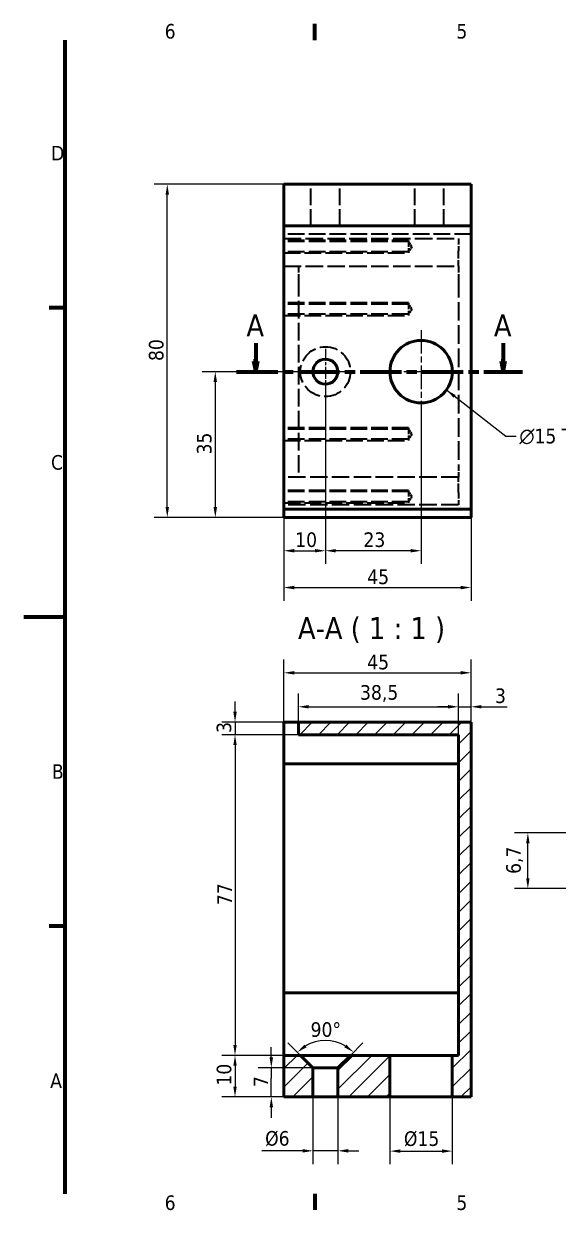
# Model space of a CAD drawing. Header units: millimetres. Extents: x 0 to 575, y 0 to 297.
# Drawn here: x 0 to 128.5, y 6 to 291 of the extents above; entities that cross this region are included whole.
import ezdxf

# ---------------------------------------------------------------- set-up
doc = ezdxf.new("R2010")
doc.units = ezdxf.units.MM
doc.linetypes.add('CHAIN', pattern=[0.3543, 0.2362, -0.0295, 0.0591, -0.0295])
doc.linetypes.add('DASHED', pattern=[0.2068, 0.1655, -0.0413])
for name, color, linetype, lineweight in [('Border (ISO)', 7, 'Continuous', 70), ('Center Mark (ISO)', 7, 'Continuous', 25), ('Dimension (ISO)', 7, 'Continuous', 25), ('Hatch (ISO)', 7, 'Continuous', 18), ('Hidden (ISO)', 7, 'DASHED', 35), ('Section Line (ISO)', 7, 'CHAIN', 70), ('Symbol (ISO)', 7, 'Continuous', 25), ('Visible (ISO)', 7, 'Continuous', 50)]:
    doc.layers.add(name, color=color, linetype=linetype, lineweight=lineweight)
doc.styles.add('Label Text (ISO)', font='tahoma.ttf')
doc.styles.add('Note Text (ISO)', font='tahoma.ttf')
doc.dimstyles.new('Default - Method 1b (ISO)', dxfattribs={"dimtxt": 3.5, "dimasz": 2.5, "dimexe": 3.175, "dimexo": 0, "dimgap": 0.762, "dimtad": 1, "dimtoh": 1, "dimrnd": 1e-08, "dimtxsty": 'Note Text (ISO)', "dimcen": 0.09, "dimdle": 10, "dimclrd": 256, "dimclre": 256, "dimclrt": 256, "dimazin": 2, "dimtfac": 1, "dimtmove": 0, "dimatfit": 3, "dimfxl": 0, "dimtolj": 1, "dimlwd": -1, "dimlwe": -1, "dimarcsym": 0})
doc.dimstyles.new('Default - Method 1b (ISO)$7', dxfattribs={"dimtxt": 3.5, "dimasz": 2.5, "dimexe": 3.175, "dimexo": 0, "dimgap": 0.762, "dimtad": 1, "dimtoh": 1, "dimrnd": 1e-08, "dimtxsty": 'Note Text (ISO)', "dimcen": 0.09, "dimdle": 10, "dimclrd": 256, "dimclre": 256, "dimclrt": 256, "dimazin": 2, "dimtfac": 1, "dimtmove": 0, "dimatfit": 3, "dimfxl": 0, "dimtolj": 1, "dimlwd": -1, "dimlwe": -1, "dimarcsym": 0})

# ---------------------------------------------------------------- blocks, each defined once
blk = doc.blocks.new('Borders Default Border')
at = {"layer": 'Border (ISO)'}
for p, q in [((70, 287), (70, 290.9)), ((10, 222.75), (6.1, 222.75)), ((10, 74.25), (6.1, 74.25)), ((70, 10), (70, 6.1))]:
    blk.add_line(p, q, dxfattribs=at)
at = {"layer": 'Border (ISO)', "flags": 128}
for points in [[(10, 10), (10, 287)], [(0, 148.5), (10, 148.5)]]:
    blk.add_lwpolyline(points, dxfattribs=at)
at = {"layer": 'Border (ISO)', "char_height": 3.5, "attachment_point": 7, "style": 'Note Text (ISO)'}
for s, insert in [('6', (33.88, 287.33)), ('5', (103.98, 287.33)), ('D', (6.57, 258.13)), ('C', (6.56, 183.81)), ('B', (6.78, 109.63)), ('A', (6.36, 35.38)), ('6', (33.88, 6.03)), ('5', (103.98, 6.03))]:
    blk.add_mtext(s, dxfattribs=dict(at, insert=insert))
blk = doc.blocks.new('2dTransSection0')
at = {"layer": 'Section Line (ISO)', "linetype": 'Continuous'}
for p, q in [((55.75, 214.22), (55.75, 209.9)), ((115.23, 214.22), (115.23, 209.9)), ((55.25, 209.9), (55.75, 207.4)), ((56.25, 209.9), (55.25, 209.9)), ((55.75, 209.9), (55.75, 207.4)), ((55.75, 207.4), (56.25, 209.9)), ((114.73, 209.9), (115.23, 207.4)), ((115.73, 209.9), (114.73, 209.9)), ((115.23, 209.9), (115.23, 207.4)), ((115.23, 207.4), (115.73, 209.9))]:
    blk.add_line(p, q, dxfattribs=at)
at = {"layer": 'Section Line (ISO)', "linetype": 'CHAIN', "ltscale": 41.967747}
blk.add_line((51.12, 207.4), (119.87, 207.4), dxfattribs=at)
at = {"layer": 'Section Line (ISO)', "linetype": 'Continuous', "lineweight": 140}
for p, q in [((51.12, 207.4), (60.39, 207.4)), ((110.6, 207.4), (119.87, 207.4))]:
    blk.add_line(p, q, dxfattribs=at)
at = {"layer": 'Section Line (ISO)', "linetype": 'Continuous', "flags": 128}
for points in [[(55.25, 209.9), (55.75, 207.4)], [(114.73, 209.9), (115.23, 207.4)]]:
    blk.add_lwpolyline(points, dxfattribs=at)
at = {"layer": 'Section Line (ISO)'}
for points in [[(55.25, 209.9), (55.75, 207.4), (56.25, 209.9), (55.25, 209.9)], [(114.73, 209.9), (115.23, 207.4), (115.73, 209.9), (114.73, 209.9)]]:
    blk.add_solid(points, dxfattribs=at)
at = {"layer": 'Section Line (ISO)', "char_height": 5.25, "attachment_point": 7, "style": 'Label Text (ISO)'}
for insert in [(53.52, 215.9), (113, 215.9)]:
    blk.add_mtext('A', dxfattribs=dict(at, insert=insert))
blk = doc.blocks.new('*D12')
at = {"layer": 'Defpoints', "color": 0}
for p in [(67, 207.4), (46.04, 172.4), (62.5, 172.4)]:
    blk.add_point(p, dxfattribs=at)
at = {"layer": 'Dimension (ISO)'}
for p, q in [((67, 207.4), (42.87, 207.4)), ((46.04, 204.9), (46.04, 174.9)), ((62.5, 172.4), (42.87, 172.4))]:
    blk.add_line(p, q, dxfattribs=at)
for points in [[(45.62, 204.9), (46.46, 204.9), (46.04, 207.4)], [(45.62, 174.9), (46.46, 174.9), (46.04, 172.4)]]:
    blk.add_solid(points, dxfattribs=at)
at = {"layer": 'Dimension (ISO)', "insert": (41.63, 187.52), "char_height": 3.5, "attachment_point": 1, "rotation": 90, "style": 'Note Text (ISO)'}
blk.add_mtext('\\A1;35', dxfattribs=at)
blk = doc.blocks.new('*D13')
at = {"layer": 'Defpoints', "color": 0}
for p in [(72.5, 201.9), (62.5, 174.4), (72.5, 164.4)]:
    blk.add_point(p, dxfattribs=at)
at = {"layer": 'Dimension (ISO)'}
for p, q in [((72.5, 201.9), (72.5, 161.23)), ((62.5, 174.4), (62.5, 161.23)), ((65, 164.4), (70, 164.4))]:
    blk.add_line(p, q, dxfattribs=at)
for points in [[(65, 164.82), (65, 163.99), (62.5, 164.4)], [(70, 164.82), (70, 163.99), (72.5, 164.4)]]:
    blk.add_solid(points, dxfattribs=at)
at = {"layer": 'Dimension (ISO)', "insert": (65.24, 168.81), "char_height": 3.5, "attachment_point": 1, "style": 'Note Text (ISO)'}
blk.add_mtext('\\A1;10', dxfattribs=at)
blk = doc.blocks.new('*D14')
at = {"layer": 'Defpoints', "color": 0}
for p in [(72.5, 201.9), (95.5, 197.4), (72.5, 164.4)]:
    blk.add_point(p, dxfattribs=at)
at = {"layer": 'Dimension (ISO)'}
for p, q in [((72.5, 201.9), (72.5, 161.23)), ((95.5, 197.4), (95.5, 161.23)), ((93, 164.4), (75, 164.4))]:
    blk.add_line(p, q, dxfattribs=at)
for points in [[(75, 164.82), (75, 163.99), (72.5, 164.4)], [(93, 164.82), (93, 163.99), (95.5, 164.4)]]:
    blk.add_solid(points, dxfattribs=at)
at = {"layer": 'Dimension (ISO)', "insert": (81.64, 168.81), "char_height": 3.5, "attachment_point": 1, "style": 'Note Text (ISO)'}
blk.add_mtext('\\A1;23', dxfattribs=at)
blk = doc.blocks.new('*D15')
at = {"layer": 'Defpoints', "color": 0}
for p in [(62.5, 174.4), (107.5, 174.4), (107.5, 155.56)]:
    blk.add_point(p, dxfattribs=at)
at = {"layer": 'Dimension (ISO)'}
for p, q in [((62.5, 174.4), (62.5, 152.39)), ((107.5, 174.4), (107.5, 152.39)), ((65, 155.56), (105, 155.56))]:
    blk.add_line(p, q, dxfattribs=at)
for points in [[(65, 155.98), (65, 155.14), (62.5, 155.56)], [(105, 155.98), (105, 155.14), (107.5, 155.56)]]:
    blk.add_solid(points, dxfattribs=at)
at = {"layer": 'Dimension (ISO)', "insert": (82.55, 159.9), "char_height": 3.5, "attachment_point": 1, "style": 'Note Text (ISO)'}
blk.add_mtext('\\A1;45', dxfattribs=at)
blk = doc.blocks.new('*D16')
at = {"layer": 'Defpoints', "color": 0}
for p in [(107.5, 126.93), (107.5, 123.23), (104.5, 120.23)]:
    blk.add_point(p, dxfattribs=at)
at = {"layer": 'Dimension (ISO)'}
for p, q in [((104.5, 120.23), (104.5, 130.11)), ((107.5, 123.23), (107.5, 130.11)), ((102, 126.93), (99.5, 126.93)), ((104.5, 126.93), (107.5, 126.93)), ((110, 126.93), (116.15, 126.93))]:
    blk.add_line(p, q, dxfattribs=at)
for points in [[(102, 127.35), (102, 126.52), (104.5, 126.93)], [(110, 127.35), (110, 126.52), (107.5, 126.93)]]:
    blk.add_solid(points, dxfattribs=at)
at = {"layer": 'Dimension (ISO)', "insert": (113.26, 131.34), "char_height": 3.5, "attachment_point": 1, "style": 'Note Text (ISO)'}
blk.add_mtext('\\A1;3', dxfattribs=at)
blk = doc.blocks.new('*D17')
at = {"layer": 'Defpoints', "color": 0}
for p in [(104.5, 126.93), (66, 123.23), (104.5, 120.23)]:
    blk.add_point(p, dxfattribs=at)
at = {"layer": 'Dimension (ISO)'}
for p, q in [((66, 123.23), (66, 130.11)), ((104.5, 120.23), (104.5, 130.11)), ((68.5, 126.93), (102, 126.93))]:
    blk.add_line(p, q, dxfattribs=at)
for points in [[(68.5, 127.35), (68.5, 126.52), (66, 126.93)], [(102, 127.35), (102, 126.52), (104.5, 126.93)]]:
    blk.add_solid(points, dxfattribs=at)
at = {"layer": 'Dimension (ISO)', "insert": (80.82, 132.14), "char_height": 3.5, "attachment_point": 1, "style": 'Note Text (ISO)'}
blk.add_mtext('\\A1;38,5', dxfattribs=at)
blk = doc.blocks.new('*D18')
at = {"layer": 'Defpoints', "color": 0}
for p in [(107.5, 135.09), (107.5, 123.23), (62.5, 110.23)]:
    blk.add_point(p, dxfattribs=at)
at = {"layer": 'Dimension (ISO)'}
for p, q in [((62.5, 110.23), (62.5, 138.27)), ((107.5, 123.23), (107.5, 138.27)), ((65, 135.09), (105, 135.09))]:
    blk.add_line(p, q, dxfattribs=at)
for points in [[(65, 135.51), (65, 134.68), (62.5, 135.09)], [(105, 135.51), (105, 134.68), (107.5, 135.09)]]:
    blk.add_solid(points, dxfattribs=at)
at = {"layer": 'Dimension (ISO)', "insert": (82.55, 139.43), "char_height": 3.5, "attachment_point": 1, "style": 'Note Text (ISO)'}
blk.add_mtext('\\A1;45', dxfattribs=at)
blk = doc.blocks.new('*D19')
at = {"layer": 'Defpoints', "color": 0}
for p in [(66, 123.23), (50.78, 120.23), (66, 120.23)]:
    blk.add_point(p, dxfattribs=at)
at = {"layer": 'Dimension (ISO)'}
for p, q in [((50.78, 125.73), (50.78, 128.23)), ((66, 123.23), (47.61, 123.23)), ((50.78, 123.23), (50.78, 120.23)), ((66, 120.23), (47.61, 120.23)), ((50.78, 117.73), (50.78, 115.23))]:
    blk.add_line(p, q, dxfattribs=at)
for points in [[(50.37, 125.73), (51.2, 125.73), (50.78, 123.23)], [(50.37, 117.73), (51.2, 117.73), (50.78, 120.23)]]:
    blk.add_solid(points, dxfattribs=at)
at = {"layer": 'Dimension (ISO)', "insert": (46.37, 120.66), "char_height": 3.5, "attachment_point": 1, "rotation": 90, "style": 'Note Text (ISO)'}
blk.add_mtext('\\A1;3', dxfattribs=at)
blk = doc.blocks.new('*D20')
at = {"layer": 'Defpoints', "color": 0}
for p in [(66, 120.23), (50.78, 43.23), (78.5, 43.23)]:
    blk.add_point(p, dxfattribs=at)
at = {"layer": 'Dimension (ISO)'}
for p, q in [((66, 120.23), (47.61, 120.23)), ((50.78, 117.73), (50.78, 45.73)), ((78.5, 43.23), (47.61, 43.23))]:
    blk.add_line(p, q, dxfattribs=at)
for points in [[(50.37, 117.73), (51.2, 117.73), (50.78, 120.23)], [(50.37, 45.73), (51.2, 45.73), (50.78, 43.23)]]:
    blk.add_solid(points, dxfattribs=at)
at = {"layer": 'Dimension (ISO)', "insert": (46.52, 79.3), "char_height": 3.5, "attachment_point": 1, "rotation": 90, "style": 'Note Text (ISO)'}
blk.add_mtext('\\A1;77', dxfattribs=at)
blk = doc.blocks.new('*D21')
at = {"layer": 'Defpoints', "color": 0}
for p in [(88, 43.23), (50.78, 33.23), (88, 33.23)]:
    blk.add_point(p, dxfattribs=at)
at = {"layer": 'Dimension (ISO)'}
for p, q in [((88, 43.23), (47.61, 43.23)), ((50.78, 40.73), (50.78, 35.73)), ((88, 33.23), (47.61, 33.23))]:
    blk.add_line(p, q, dxfattribs=at)
for points in [[(50.37, 40.73), (51.2, 40.73), (50.78, 43.23)], [(50.37, 35.73), (51.2, 35.73), (50.78, 33.23)]]:
    blk.add_solid(points, dxfattribs=at)
at = {"layer": 'Dimension (ISO)', "insert": (46.38, 35.96), "char_height": 3.5, "attachment_point": 1, "rotation": 90, "style": 'Note Text (ISO)'}
blk.add_mtext('\\A1;10', dxfattribs=at)
blk = doc.blocks.new('*D22')
at = {"layer": 'Defpoints', "color": 0}
for p in [(34.5, 252.4), (62.5, 252.4), (62.5, 172.4)]:
    blk.add_point(p, dxfattribs=at)
at = {"layer": 'Dimension (ISO)'}
for p, q in [((62.5, 252.4), (31.33, 252.4)), ((34.5, 174.9), (34.5, 249.9)), ((62.5, 172.4), (31.33, 172.4))]:
    blk.add_line(p, q, dxfattribs=at)
for points in [[(34.09, 249.9), (34.92, 249.9), (34.5, 252.4)], [(34.09, 174.9), (34.92, 174.9), (34.5, 172.4)]]:
    blk.add_solid(points, dxfattribs=at)
at = {"layer": 'Dimension (ISO)', "insert": (30.08, 209.96), "char_height": 3.5, "attachment_point": 1, "rotation": 90, "style": 'Note Text (ISO)'}
blk.add_mtext('\\A1;80', dxfattribs=at)
blk = doc.blocks.new('*D36')
at = {"layer": 'Defpoints', "color": 0}
for p in [(121.15, 96.67), (132.03, 96.67), (158.03, 83.27)]:
    blk.add_point(p, dxfattribs=at)
at = {"layer": 'Dimension (ISO)'}
for p, q in [((132.03, 96.67), (117.98, 96.67)), ((121.15, 85.77), (121.15, 94.17)), ((158.03, 83.27), (117.98, 83.27))]:
    blk.add_line(p, q, dxfattribs=at)
for points in [[(120.74, 94.17), (121.57, 94.17), (121.15, 96.67)], [(120.74, 85.77), (121.57, 85.77), (121.15, 83.27)]]:
    blk.add_solid(points, dxfattribs=at)
at = {"layer": 'Dimension (ISO)', "insert": (115.95, 86.8), "char_height": 3.5, "attachment_point": 1, "rotation": 90, "style": 'Note Text (ISO)'}
blk.add_mtext('\\A1;6,7', dxfattribs=at)
blk = doc.blocks.new('*D40')
at = {"layer": 'Defpoints', "color": 0}
for p in [(69.5, 33.23), (75.5, 33.23), (75.5, 20.3)]:
    blk.add_point(p, dxfattribs=at)
at = {"layer": 'Dimension (ISO)'}
for p, q in [((69.5, 33.23), (69.5, 17.13)), ((75.5, 33.23), (75.5, 17.13)), ((67, 20.3), (57.26, 20.3)), ((75.5, 20.3), (69.5, 20.3)), ((78, 20.3), (80.5, 20.3))]:
    blk.add_line(p, q, dxfattribs=at)
for points in [[(67, 20.72), (67, 19.88), (69.5, 20.3)], [(78, 20.72), (78, 19.88), (75.5, 20.3)]]:
    blk.add_solid(points, dxfattribs=at)
at = {"layer": 'Dimension (ISO)', "insert": (58.02, 25.05), "char_height": 3.5, "attachment_point": 1, "style": 'Note Text (ISO)'}
blk.add_mtext('\\A1;\\fTahoma|b0|i0;\\H3.5000;Ø6', dxfattribs=at)
blk = doc.blocks.new('*D41')
at = {"layer": 'Defpoints', "color": 0}
for p in [(88, 33.23), (103, 33.23), (103, 20.23)]:
    blk.add_point(p, dxfattribs=at)
at = {"layer": 'Dimension (ISO)'}
for p, q in [((88, 33.23), (88, 17.06)), ((103, 33.23), (103, 17.06)), ((90.5, 20.23), (100.5, 20.23))]:
    blk.add_line(p, q, dxfattribs=at)
for points in [[(90.5, 20.65), (90.5, 19.82), (88, 20.23)], [(100.5, 20.65), (100.5, 19.82), (103, 20.23)]]:
    blk.add_solid(points, dxfattribs=at)
at = {"layer": 'Dimension (ISO)', "insert": (91.37, 24.98), "char_height": 3.5, "attachment_point": 1, "style": 'Note Text (ISO)'}
blk.add_mtext('\\A1;\\fTahoma|b0|i0;\\H3.5000;Ø15', dxfattribs=at)
blk = doc.blocks.new('*D42')
at = {"layer": 'Defpoints', "color": 0}
for p in [(59.5, 40.23), (69.5, 40.23), (69.5, 33.23)]:
    blk.add_point(p, dxfattribs=at)
at = {"layer": 'Dimension (ISO)'}
for p, q in [((59.5, 42.73), (59.5, 45.23)), ((69.5, 40.23), (56.33, 40.23)), ((59.5, 40.23), (59.5, 37.73)), ((59.5, 35.73), (59.5, 37.73)), ((59.5, 33.23), (59.5, 35.73)), ((69.5, 33.23), (56.33, 33.23)), ((59.5, 30.73), (59.5, 28.23))]:
    blk.add_line(p, q, dxfattribs=at)
for points in [[(59.09, 42.73), (59.92, 42.73), (59.5, 40.23)], [(59.09, 30.73), (59.92, 30.73), (59.5, 33.23)]]:
    blk.add_solid(points, dxfattribs=at)
at = {"layer": 'Dimension (ISO)', "insert": (55.24, 35.62), "char_height": 3.5, "attachment_point": 1, "rotation": 90, "style": 'Note Text (ISO)'}
blk.add_mtext('\\A1;7', dxfattribs=at)
blk = doc.blocks.new('*D43')
at = {"layer": 'Defpoints', "color": 0}
for p in [(74.97, 46.45), (78.5, 43.23), (69.5, 40.23), (72.5, 37.23)]:
    blk.add_point(p, dxfattribs=at)
at = {"layer": 'Dimension (ISO)'}
for p, q in [((69.5, 40.23), (63.5, 46.22)), ((78.5, 43.23), (81.5, 46.22))]:
    blk.add_line(p, q, dxfattribs=at)
blk.add_arc((72.5, 37.23), 9.55, 60.0432, 119.9568, dxfattribs=at)
for points in [[(67.99, 45.17), (67.48, 45.83), (65.75, 43.98)], [(77.52, 45.83), (77.02, 45.17), (79.25, 43.98)]]:
    blk.add_solid(points, dxfattribs=at)
at = {"layer": 'Dimension (ISO)', "insert": (68.94, 51.18), "char_height": 3.5, "attachment_point": 1, "style": 'Note Text (ISO)'}
blk.add_mtext('\\A1;90°', dxfattribs=at)

msp = doc.modelspace()

# ---------------------------------------------------------------- hatches: boundary and pattern name
at = {"layer": 'Hatch (ISO)'}
h = msp.add_hatch(dxfattribs=at)
h.set_pattern_fill('ANSI31', color=256, scale=25.4, style=0)
h.set_pattern_definition([(45, (0, 0), (-2.245064, 2.245064), [])])
h.paths.add_polyline_path([(78.5018, 43.2265), (75.5018, 40.2265), (75.5018, 33.2265), (88.0018, 33.2265), (88.0018, 43.2265)])
h.paths.add_polyline_path([(69.5018, 40.2265), (66.5018, 43.2265), (62.5018, 43.2265), (62.5018, 33.2265), (69.5018, 33.2265)])
h.paths.add_polyline_path([(66.0018, 123.2265), (66.0018, 120.2265), (104.5018, 120.2265), (104.5018, 43.2265), (103.0018, 43.2265), (103.0018, 33.2265), (107.5018, 33.2265), (107.5018, 123.2265)])

# ---------------------------------------------------------------- linework, layer by layer
at = {"layer": 'Center Mark (ISO)', "linetype": 'CHAIN', "ltscale": 23.990969}
for p, q in [((95.5018, 217.4036), (95.5018, 197.4036)), ((105.5018, 207.4036), (85.5018, 207.4036))]:
    msp.add_line(p, q, dxfattribs=at)
at = {"layer": 'Center Mark (ISO)', "linetype": 'CHAIN', "ltscale": 12.223182}
for p, q in [((72.5018, 212.9036), (72.5018, 201.9036)), ((78.0018, 207.4036), (67.0018, 207.4036))]:
    msp.add_line(p, q, dxfattribs=at)
at = {"layer": 'Hidden (ISO)', "ltscale": 24.17795}
for p, q in [((69.0018, 242.4036), (69.0018, 252.4036)), ((76.0018, 242.4036), (76.0018, 252.4036)), ((94.0018, 242.4036), (94.0018, 252.4036)), ((101.0018, 242.4036), (101.0018, 252.4036)), ((107.5018, 240.4036), (62.5018, 240.4036)), ((92.5018, 238.9036), (62.5018, 238.9036)), ((92.5018, 238.6331), (62.5018, 238.6331)), ((92.5018, 236.1741), (62.5018, 236.1741)), ((62.5018, 235.9036), (92.5018, 235.9036)), ((92.5018, 223.9036), (62.5018, 223.9036)), ((92.5018, 223.6331), (62.5018, 223.6331)), ((92.5018, 221.1741), (62.5018, 221.1741)), ((62.5018, 220.9036), (92.5018, 220.9036)), ((92.5018, 193.9036), (62.5018, 193.9036)), ((92.5018, 193.6331), (62.5018, 193.6331)), ((92.5018, 191.1741), (62.5018, 191.1741)), ((62.5018, 190.9036), (92.5018, 190.9036)), ((92.5018, 178.9036), (62.5018, 178.9036)), ((92.5018, 178.6331), (62.5018, 178.6331)), ((92.5018, 176.1741), (62.5018, 176.1741)), ((62.5018, 175.9036), (92.5018, 175.9036))]:
    msp.add_line(p, q, dxfattribs=at)
at = {"layer": 'Hidden (ISO)', "ltscale": 25.386847}
for p, q in [((62.5018, 239.4036), (104.5018, 239.4036)), ((62.5018, 232.7036), (104.5018, 232.7036)), ((104.5018, 182.1036), (62.5018, 182.1036)), ((104.5018, 175.4036), (62.5018, 175.4036))]:
    msp.add_line(p, q, dxfattribs=at)
at = {"layer": 'Hidden (ISO)', "ltscale": 8.971231}
for p, q in [((104.5018, 239.4036), (104.5018, 236.4036)), ((92.5018, 238.9036), (92.5018, 235.9036)), ((104.5018, 232.7036), (104.5018, 235.7036)), ((66.0018, 232.7036), (66.0018, 229.7036)), ((104.5018, 232.7036), (104.5018, 229.7036)), ((92.5018, 223.9036), (92.5018, 220.9036)), ((92.5018, 193.9036), (92.5018, 190.9036)), ((104.5018, 185.1036), (104.5018, 182.1036)), ((104.5018, 179.1036), (104.5018, 182.1036)), ((92.5018, 178.9036), (92.5018, 175.9036)), ((104.5018, 178.4036), (104.5018, 175.4036))]:
    msp.add_line(p, q, dxfattribs=at)
at = {"layer": 'Hidden (ISO)', "ltscale": 2.730629}
for p, q in [((93.2406, 237.4036), (92.5018, 238.6331)), ((93.2406, 237.4036), (92.5018, 236.1741)), ((93.2406, 222.4036), (92.5018, 223.6331)), ((93.2406, 222.4036), (92.5018, 221.1741)), ((93.2406, 192.4036), (92.5018, 193.6331)), ((93.2406, 192.4036), (92.5018, 191.1741)), ((93.2406, 177.4036), (92.5018, 178.6331)), ((93.2406, 177.4036), (92.5018, 176.1741))]:
    msp.add_line(p, q, dxfattribs=at)
at = {"layer": 'Hidden (ISO)', "ltscale": 1.332543}
for p, q in [((104.5018, 235.7036), (104.5018, 236.4036)), ((104.5018, 178.4036), (104.5018, 179.1036))]:
    msp.add_line(p, q, dxfattribs=at)
at = {"layer": 'Hidden (ISO)', "ltscale": 25.574898}
msp.add_line((66.0018, 229.7036), (66.0018, 182.1036), dxfattribs=at)
at = {"layer": 'Hidden (ISO)', "ltscale": 26.958414}
msp.add_line((104.5018, 229.7036), (104.5018, 185.1036), dxfattribs=at)
at = {"layer": 'Hidden (ISO)', "ltscale": 26.042492}
msp.add_circle((72.5018, 207.4036), 6, dxfattribs=at)
at = {"layer": 'Visible (ISO)'}
for p, q in [((62.5018, 242.4036), (62.5018, 252.4036)), ((62.5018, 252.4036), (107.5018, 252.4036)), ((107.5018, 242.4036), (107.5018, 252.4036)), ((62.5018, 174.4036), (62.5018, 242.4036)), ((62.5018, 242.4036), (107.5018, 242.4036)), ((107.5018, 174.4036), (107.5018, 242.4036)), ((62.5018, 174.4036), (62.5018, 172.4036)), ((107.5018, 174.4036), (62.5018, 174.4036)), ((107.5018, 172.4036), (107.5018, 174.4036)), ((62.5018, 172.4036), (107.5018, 172.4036)), ((62.5018, 116.2265), (62.5018, 123.2265)), ((62.5018, 123.2265), (66.0018, 123.2265)), ((66.0018, 123.2265), (66.0018, 120.2265)), ((107.5018, 123.2265), (66.0018, 123.2265)), ((107.5018, 33.2265), (107.5018, 123.2265)), ((66.0018, 120.2265), (104.5018, 120.2265)), ((104.5018, 120.2265), (104.5018, 43.2265)), ((62.5018, 113.2265), (62.5018, 116.2265)), ((62.5018, 113.2265), (62.5018, 110.2265)), ((62.5018, 113.2265), (104.5018, 113.2265)), ((62.5018, 61.2265), (62.5018, 110.2265)), ((62.5018, 61.2265), (62.5018, 58.2265)), ((62.5018, 55.2265), (62.5018, 58.2265)), ((104.5018, 58.2265), (62.5018, 58.2265)), ((62.5018, 46.2265), (62.5018, 55.2265)), ((62.5018, 46.2265), (62.5018, 43.2265)), ((66.5018, 43.2265), (62.5018, 43.2265)), ((62.5018, 43.2265), (62.5018, 33.2265)), ((69.5018, 40.2265), (66.5018, 43.2265)), ((66.5018, 43.2265), (78.5018, 43.2265)), ((78.5018, 43.2265), (75.5018, 40.2265)), ((88.0018, 43.2265), (78.5018, 43.2265)), ((88.0018, 33.2265), (88.0018, 43.2265)), ((88.0018, 43.2265), (103.0018, 43.2265)), ((104.5018, 43.2265), (103.0018, 43.2265)), ((103.0018, 43.2265), (103.0018, 33.2265)), ((69.5018, 33.2265), (69.5018, 40.2265)), ((75.5018, 40.2265), (69.5018, 40.2265)), ((75.5018, 40.2265), (75.5018, 33.2265)), ((62.5018, 33.2265), (69.5018, 33.2265)), ((75.5018, 33.2265), (69.5018, 33.2265)), ((75.5018, 33.2265), (88.0018, 33.2265)), ((103.0018, 33.2265), (88.0018, 33.2265)), ((103.0018, 33.2265), (107.5018, 33.2265))]:
    msp.add_line(p, q, dxfattribs=at)
for centre, radius in [((95.5018, 207.4036), 7.5), ((72.5018, 207.4036), 3)]:
    msp.add_circle(centre, radius, dxfattribs=at)

# ---------------------------------------------------------------- block references
msp.add_blockref('Borders Default Border', (0, 0))
at = {"layer": 'Section Line (ISO)'}
msp.add_blockref('2dTransSection0', (0, 0), dxfattribs=at)

# ---------------------------------------------------------------- texts
at = {"layer": 'Symbol (ISO)', "insert": (119.1211, 193.6796), "char_height": 3.5, "width": 23.111825, "attachment_point": 1, "line_spacing_factor": 0.6125, "style": 'Note Text (ISO)'}
msp.add_mtext('\\fAIGDT|b0|i0;\\H3.5000;n\\fTahoma|b0|i0;\\H3.5000;15 THRU', dxfattribs=at)
at = {"layer": 'Symbol (ISO)', "insert": (65.9079, 142.2529), "char_height": 5.25, "attachment_point": 7, "style": 'Label Text (ISO)'}
msp.add_mtext('A-A ( 1 : 1 )', dxfattribs=at)

# ---------------------------------------------------------------- dimensions: what is measured, and where the dimension line sits
at = {"layer": 'Dimension (ISO)'}
for base, p1, p2, angle, override, picture, middle in [((34.5018, 252.4036), (62.5018, 172.4036), (62.5018, 252.4036), 270, {"dimgap": 0.762, "dimtoh": 0, "dimdec": 2, "dimtol": 0, "dimlim": 0, "dimtp": 0, "dimtm": 0, "dimtdec": 2, "dimtofl": 0, "dimatfit": 1}, '*D22', (34.5018, 212.4036)), ((46.041, 172.4036), (67.0018, 207.4036), (62.5018, 172.4036), 90, {"dimgap": 0.762, "dimtoh": 0, "dimdec": 2, "dimtol": 0, "dimlim": 0, "dimtp": 0, "dimtm": 0, "dimtdec": 2, "dimtofl": 0, "dimatfit": 1}, '*D12', (46.041, 189.9036)), ((72.5018, 164.4036), (95.5018, 197.4036), (72.5018, 201.9036), 180, {"dimgap": 0.762, "dimtoh": 0, "dimdec": 2, "dimtol": 0, "dimlim": 0, "dimtp": 0, "dimtm": 0, "dimtdec": 2, "dimtofl": 0, "dimatfit": 1}, '*D14', (84.0018, 164.4036)), ((104.5018, 126.9333), (66.0018, 123.2265), (104.5018, 120.2265), 180, {"dimgap": 0.762, "dimtoh": 0, "dimdec": 2, "dimtol": 0, "dimlim": 0, "dimtp": 0, "dimtm": 0, "dimtdec": 2, "dimtofl": 0, "dimatfit": 1}, '*D17', (85.2518, 126.9333)), ((107.5018, 126.9333), (104.5018, 120.2265), (107.5018, 123.2265), 180, {"dimgap": 0.762, "dimtoh": 0, "dimdec": 2, "dimtol": 0, "dimlim": 0, "dimtp": 0, "dimtm": 0, "dimtdec": 2, "dimtofl": 1, "dimatfit": 1}, '*D16', (114.3274, 126.9333)), ((50.782, 120.2265), (66.0018, 123.2265), (66.0018, 120.2265), 90, {"dimgap": 0.762, "dimtoh": 0, "dimdec": 2, "dimtol": 0, "dimlim": 0, "dimtp": 0, "dimtm": 0, "dimtdec": 2, "dimtofl": 1, "dimatfit": 1}, '*D19', (50.782, 121.7265)), ((50.782, 43.2265), (66.0018, 120.2265), (78.5018, 43.2265), 270, {"dimgap": 0.762, "dimtoh": 0, "dimdec": 2, "dimtol": 0, "dimlim": 0, "dimtp": 0, "dimtm": 0, "dimtdec": 2, "dimtofl": 0, "dimatfit": 1}, '*D20', (50.782, 81.7265)), ((121.1525, 96.6685), (158.0304, 83.2685), (132.0304, 96.6685), 90, {"dimgap": 0.762, "dimtoh": 0, "dimdec": 2, "dimlfac": 0.5, "dimtol": 0, "dimlim": 0, "dimtp": 0, "dimtm": 0, "dimtdec": 2, "dimtofl": 0, "dimatfit": 1}, '*D36', (121.1525, 89.9685)), ((50.782, 33.2265), (88.0018, 43.2265), (88.0018, 33.2265), 270, {"dimgap": 0.762, "dimtoh": 0, "dimdec": 2, "dimtol": 0, "dimlim": 0, "dimtp": 0, "dimtm": 0, "dimtdec": 2, "dimtofl": 0, "dimatfit": 1}, '*D21', (50.782, 38.2265)), ((59.5018, 40.2265), (69.5018, 33.2265), (69.5018, 40.2265), 270, {"dimgap": 0.762, "dimtoh": 0, "dimdec": 2, "dimtol": 0, "dimlim": 0, "dimtp": 0, "dimtm": 0, "dimtdec": 2, "dimtofl": 0}, '*D42', (59.5018, 36.7265))]:
    dim = msp.add_linear_dim(base=base, p1=p1, p2=p2, angle=angle, dimstyle='Default - Method 1b (ISO)', override=override, dxfattribs=at)
    dim.commit()
    dim.dimension.update_dxf_attribs({"geometry": picture, "text_midpoint": middle, "dimtype": 160})
for base, p1, p2, picture, middle in [((72.5018, 164.4036), (62.5018, 174.4036), (72.5018, 201.9036), '*D13', (67.5018, 164.4036)), ((107.5018, 155.5602), (62.5018, 174.4036), (107.5018, 174.4036), '*D15', (85.0018, 155.5602)), ((107.5018, 135.0942), (62.5018, 110.2265), (107.5018, 123.2265), '*D18', (85.0018, 135.0942))]:
    dim = msp.add_linear_dim(base=base, p1=p1, p2=p2, dimstyle='Default - Method 1b (ISO)', override={"dimgap": 0.762, "dimtoh": 0, "dimdec": 2, "dimtol": 0, "dimlim": 0, "dimtp": 0, "dimtm": 0, "dimtdec": 2, "dimtofl": 0, "dimatfit": 1}, dxfattribs=at)
    dim.commit()
    dim.dimension.update_dxf_attribs({"geometry": picture, "text_midpoint": middle, "dimtype": 160})
dim = msp.add_angular_dim_3p(base=(74.9733, 46.4504), center=(72.5018, 37.2265), p1=(78.5018, 43.2265), p2=(69.5018, 40.2265), dimstyle='Default - Method 1b (ISO)', override={"dimgap": 0.762, "dimtad": 3, "dimtih": 1, "dimadec": 2, "dimtol": 0, "dimlim": 0, "dimtp": 0, "dimtm": 0, "dimtdec": 2}, dxfattribs=at)
dim.commit()
dim.dimension.update_dxf_attribs({"geometry": '*D43', "text_midpoint": (72.5018, 46.7758), "dimtype": 165})
dim = msp.add_linear_dim(base=(75.5018, 20.3), p1=(69.5018, 33.2265), p2=(75.5018, 33.2265), text='\\fTahoma|b0|i0;\\H3.5000;Ø<>', dimstyle='Default - Method 1b (ISO)', override={"dimgap": 0.762, "dimtoh": 0, "dimdec": 2, "dimtol": 0, "dimlim": 0, "dimtp": 0, "dimtm": 0, "dimtdec": 2, "dimtofl": 1, "dimatfit": 1}, dxfattribs=at)
dim.commit()
dim.dimension.update_dxf_attribs({"geometry": '*D40', "text_midpoint": (60.8792, 20.3), "dimtype": 160})
dim = msp.add_linear_dim(base=(103.0018, 20.2322), p1=(88.0018, 33.2265), p2=(103.0018, 33.2265), angle=180, text='\\fTahoma|b0|i0;\\H3.5000;Ø<>', dimstyle='Default - Method 1b (ISO)', override={"dimgap": 0.762, "dimtoh": 0, "dimdec": 2, "dimtol": 0, "dimlim": 0, "dimtp": 0, "dimtm": 0, "dimtdec": 2, "dimtofl": 0, "dimatfit": 1}, dxfattribs=at)
dim.commit()
dim.dimension.update_dxf_attribs({"geometry": '*D41', "text_midpoint": (95.5018, 20.2322), "dimtype": 160})

# ---------------------------------------------------------------- leaders
at = {"layer": 'Symbol (ISO)', "annotation_type": 0, "has_hookline": 1, "hookline_direction": 0, "text_width": 22.4347}
msp.add_leader([(101.5784, 203.0075), (115.8591, 191.9296), (118.3591, 191.9296)], dimstyle='Default - Method 1b (ISO)$7', override={"dimtad": 0}, dxfattribs=at)

doc.saveas('drawing.dxf')
